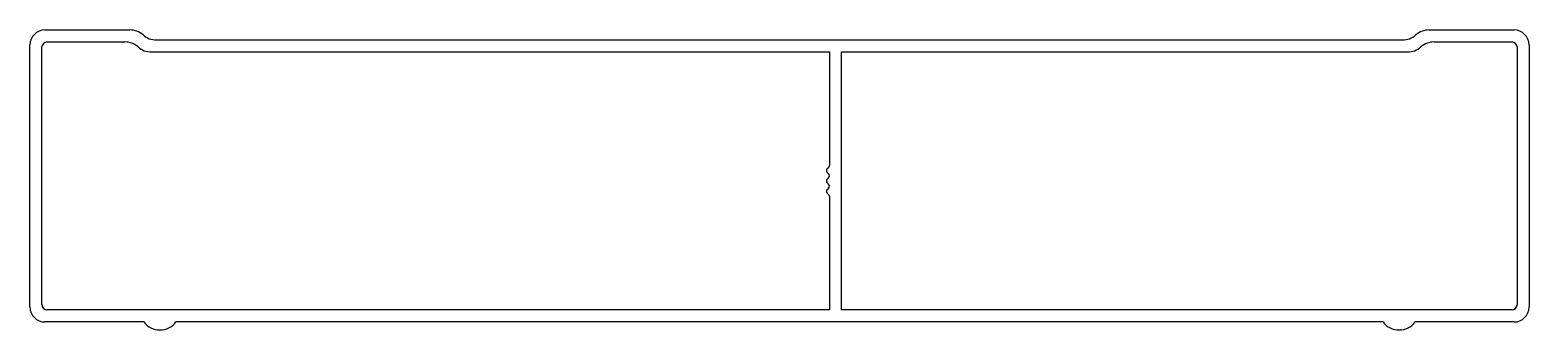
# Model space of a CAD drawing. Extents: x 1201 to 1351, y 1779 to 1809.
import ezdxf

# ---------------------------------------------------------------- set-up
doc = ezdxf.new("R2010")
doc.units = 0
doc.layers.get('0').update_dxf_attribs({"linetype": 'CONTINUOUS'})

msp = doc.modelspace()

# ---------------------------------------------------------------- linework, layer by layer
for p, q in [((1202.14, 1809.39), (1210.64, 1809.39)), ((1340.64, 1809.39), (1349.14, 1809.39)), ((1200.64, 1781.69), (1200.64, 1807.89)), ((1201.84, 1781.89), (1201.84, 1807.69)), ((1202.34, 1808.19), (1210.14, 1808.19)), ((1213.29, 1808.39), (1337.99, 1808.39)), ((1341.14, 1808.19), (1348.94, 1808.19)), ((1349.44, 1807.69), (1349.44, 1781.89)), ((1350.64, 1807.89), (1350.64, 1781.69)), ((1212.78, 1807.19), (1280.64, 1807.19)), ((1280.64, 1807.19), (1280.64, 1795.83)), ((1281.84, 1781.39), (1281.84, 1807.19)), ((1281.84, 1807.19), (1338.49, 1807.19)), ((1280.57, 1795.65), (1280.42, 1795.5)), ((1280.42, 1795.15), (1280.55, 1795.02)), ((1280.55, 1794.6), (1280.42, 1794.46)), ((1280.42, 1794.11), (1280.55, 1793.98)), ((1280.55, 1793.56), (1280.42, 1793.42)), ((1280.42, 1793.07), (1280.57, 1792.92)), ((1280.64, 1792.74), (1280.64, 1781.39)), ((1280.64, 1781.39), (1202.34, 1781.39)), ((1348.94, 1781.39), (1281.84, 1781.39)), ((1212.04, 1780.19), (1202.14, 1780.19)), ((1336.04, 1780.19), (1215.24, 1780.19)), ((1349.14, 1780.19), (1339.24, 1780.19))]:
    msp.add_line(p, q)
for centre, radius, start, end in [((1202.14, 1807.89), 1.5, 90, 180), ((1210.64, 1807.39), 2, 48.5904, 90), ((1340.64, 1807.39), 2, 90, 131.4096), ((1349.14, 1807.89), 1.5, 0, 90), ((1202.34, 1807.69), 0.5, 90, 180), ((1210.14, 1806.19), 2, 48.5904, 90), ((1212.78, 1809.19), 2, 228.5904, 270), ((1213.28, 1810.39), 2, 228.5904, 270.1217), ((1337.99, 1810.39), 2, 269.8783, 311.4096), ((1338.49, 1809.19), 2, 270, 311.4096), ((1341.14, 1806.19), 2, 90, 131.4096), ((1348.94, 1807.69), 0.5, 0, 90), ((1280.59, 1795.33), 0.25, 135, 225), ((1280.39, 1795.83), 0.25, 315, 0), ((1280.59, 1794.29), 0.25, 135, 225), ((1280.33, 1794.81), 0.3, 315, 45), ((1280.59, 1793.25), 0.25, 135, 225), ((1280.33, 1793.77), 0.3, 315, 45), ((1280.39, 1792.74), 0.25, 360, 45), ((1202.14, 1781.69), 1.5, 180, 270), ((1202.34, 1781.89), 0.5, 180, 270), ((1348.94, 1781.89), 0.5, 270, 360), ((1349.14, 1781.69), 1.5, 270, 0), ((1213.64, 1781.39), 2, 216.8699, 323.1301), ((1337.64, 1781.39), 2, 216.8699, 323.1301)]:
    msp.add_arc(centre, radius, start, end)

doc.saveas('drawing.dxf')
